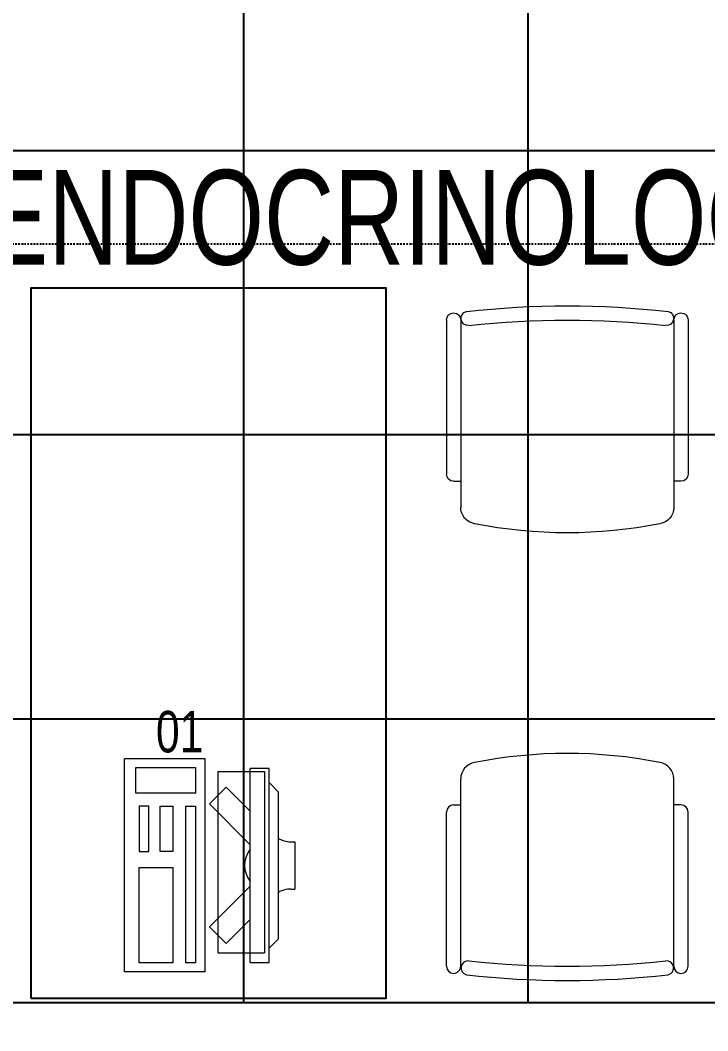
# Model space of a CAD drawing. Extents: x -12260 to 304645, y -29287 to 19916.
# Drawn here: x 40204 to 41655, y 5476 to 7610 of the extents above; entities that cross this region are included whole.
import ezdxf

# ---------------------------------------------------------------- set-up
doc = ezdxf.new("R2010")
doc.units = 0
doc.header["$LTSCALE"] = 0.25
doc.linetypes.add('DASHDOT', pattern=[25.4, 12.7, -6.35, 0, -6.35])
for name, color, linetype, lineweight in [('01-First Floor$0$72_EGR_BASE_TEXT', 252, 'Continuous', 5), ('01-First Floor$0$72_EGR_EQP_TAG', 142, 'Continuous', 5), ('01-First Floor$0$LOADING', 253, 'Continuous', 5), ('01-First Floor$0$Walls', 251, 'Continuous', 5), ('E-LITE-CLNG-CNDT', 6, 'DASHDOT', 35), ('T-SOUN-CLNG-CNDT', 3, 'DASHDOT', 25)]:
    doc.layers.add(name, color=color, linetype=linetype, lineweight=lineweight)
doc.layers.add('01-First Floor$0$FALSE CEILING', color=251, linetype='Continuous')
doc.layers.add('01-First Floor$0$TME-NON MEDICAL FURNITURE', color=242, linetype='Continuous')
doc.styles.add('01-First Floor$0$X3G_ENTITY_257CFD', font='swisscl.ttf', dxfattribs={"height": 200})
doc.styles.add('01-First Floor$0$X3G_ENTITY_9EC9', font='swisscl.ttf', dxfattribs={"height": 0.2})

# ---------------------------------------------------------------- blocks, each defined once
blk = doc.blocks.new('01-First Floor$0$GF21016-P')
at = {"layer": '01-First Floor$0$LOADING', "extrusion": (-1.24384e-09, -1.20261e-09, -1)}
for p, q in [((0.0128, 0.0179), (0.0128, 0.4136)), ((0.4628, 0.0179), (0.4628, 0.4136)), ((-0.0172, 0.0179), (-0.0172, 0.3435)), ((-0.0022, 0.3585), (0.0128, 0.3585)), ((0.4778, 0.3585), (0.4628, 0.3585)), ((0.4928, 0.0179), (0.4928, 0.3435)), ((0.4778, 0.0029), (0.4778, 0.0029))]:
    blk.add_line(p, q, dxfattribs=at)
for centre, radius, start, end in [((-0.2378, -0.5362), 1.0036, 78.7568, 101.2432), ((-0.0478, 0.4136), 0.035, 0, 80.6557), ((-0.4278, 0.4136), 0.035, 99.3443, 180), ((0.0022, 0.3435), 0.015, 0, 90), ((-0.4778, 0.3435), 0.015, 90, 180), ((-0.0284, 0.0145), 0.015, 284.3864, 95.5209), ((-0.2378, 1.8928), 1.8749, 263.6341, 276.3659), ((-0.4471, 0.0145), 0.015, 84.4791, 255.6136), ((0.0022, 0.0179), 0.015, 270, 0), ((0.0022, 0.0179), 0.015, 180, 270), ((-0.2378, 1.8734), 1.8855, 263.5119, 276.4881), ((-0.4778, 0.0179), 0.015, 270, 0), ((-0.4778, 0.0179), 0.015, 180, 270)]:
    blk.add_arc(centre, radius, start, end, dxfattribs=at)
blk = doc.blocks.new('01-First Floor$0$ITCWLS1-P')
at = {"layer": '01-First Floor$0$LOADING'}
for p, q in [((-0.17, 0.45), (-0.17, 0)), ((-0.17, 0.45), (0, 0.45)), ((0, 0.45), (0, 0)), ((-0.2651, 0.43, 0), (-0.3051, 0.43, 0)), ((-0.3051, 0.43, 0), (-0.3051, 0.02, 0)), ((-0.2651, 0.43, 0), (-0.2651, 0.02, 0)), ((-0.1496, 0.4305), (-0.1291, 0.4305)), ((-0.1291, 0.4305), (-0.1291, 0.4089)), ((-0.197, 0.4094), (-0.295, 0.4094)), ((-0.295, 0.0264), (-0.295, 0.4094)), ((-0.197, 0.0264), (-0.197, 0.4094)), ((-0.3251, 0.38, 0), (-0.3051, 0.4, 0)), ((-0.3251, 0.38, 0), (-0.3251, 0.07, 0)), ((-0.3503, 0.275), (-0.3596, 0.275)), ((-0.3596, 0.175), (-0.3596, 0.275)), ((-0.3503, 0.175), (-0.3596, 0.175)), ((-0.3251, 0.07, 0), (-0.3051, 0.05, 0)), ((-0.197, 0.0264), (-0.295, 0.0264)), ((-0.3051, 0.02, 0), (-0.2651, 0.02, 0)), ((-0.17, 0), (0, 0))]:
    blk.add_line(p, q, dxfattribs=at)
at = {"layer": '01-First Floor$0$LOADING', "extrusion": (2.48281e-10, 3.18408e-10, -1)}
for p, q in [((-0.2651, 0.3395), (-0.2144, 0.3902)), ((-0.1791, 0.3548), (-0.2144, 0.3902)), ((-0.2651, 0.2688), (-0.1791, 0.3548))]:
    blk.add_line(p, q, dxfattribs=at)
at = {"layer": '01-First Floor$0$LOADING', "extrusion": (2.48281e-10, -3.18408e-10, -1)}
for p, q in [((-0.2651, 0.1812), (-0.1791, 0.0952)), ((-0.2651, 0.1105), (-0.2144, 0.0598)), ((-0.1791, 0.0952), (-0.2144, 0.0598))]:
    blk.add_line(p, q, dxfattribs=at)
at = {"layer": '01-First Floor$0$LOADING'}
for points in [[(-0.1291, 0.4089), (-0.1291, 0.1), (-0.1496, 0.1), (-0.1496, 0.4305)], [(-0.1496, 0.1), (-0.1496, 0.1), (-0.1496, 0.1), (-0.1496, 0.1), (-0.1496, 0.1), (-0.1496, 0.1), (-0.1496, 0.1), (-0.1496, 0.1), (-0.1496, 0.1)], [(-0.1496, 0.1), (-0.1496, 0.1), (-0.1496, 0.1), (-0.1496, 0.1), (-0.1496, 0.1), (-0.1496, 0.1), (-0.1496, 0.1), (-0.1496, 0.1), (-0.1496, 0.1), (-0.1496, 0.1), (-0.1496, 0.1), (-0.1496, 0.1), (-0.1496, 0.1), (-0.1496, 0.1), (-0.1496, 0.1), (-0.1496, 0.1), (-0.1496, 0.1), (-0.1496, 0.1)], [(-0.1496, 0.1), (-0.1496, 0.1), (-0.1496, 0.1), (-0.1496, 0.1), (-0.1496, 0.1), (-0.1496, 0.1), (-0.1496, 0.1), (-0.1496, 0.1), (-0.1496, 0.1), (-0.1496, 0.1)], [(-0.1496, 0.1), (-0.1496, 0.1), (-0.1496, 0.1), (-0.1496, 0.1), (-0.1496, 0.1), (-0.1496, 0.1), (-0.1496, 0.1)], [(-0.1496, 0.1), (-0.1496, 0.1), (-0.1496, 0.1), (-0.1496, 0.1), (-0.1496, 0.1), (-0.1496, 0.1), (-0.1496, 0.1), (-0.1496, 0.1), (-0.1496, 0.1), (-0.1496, 0.1)], [(-0.1496, 0.1), (-0.1496, 0.1), (-0.1496, 0.1), (-0.1496, 0.1), (-0.1496, 0.1), (-0.1496, 0.1), (-0.1496, 0.1), (-0.1496, 0.1), (-0.1496, 0.1), (-0.1496, 0.1), (-0.1496, 0.1), (-0.1496, 0.1), (-0.1496, 0.1), (-0.1496, 0.1), (-0.1496, 0.1)], [(-0.1496, 0.1), (-0.1496, 0.1), (-0.1496, 0.1), (-0.1496, 0.1), (-0.1496, 0.1), (-0.1496, 0.1), (-0.1496, 0.1), (-0.1496, 0.1), (-0.1496, 0.1), (-0.1496, 0.1)], [(-0.1496, 0.1), (-0.1496, 0.1), (-0.1496, 0.1), (-0.1496, 0.1), (-0.1496, 0.1), (-0.1496, 0.1), (-0.1496, 0.1), (-0.1496, 0.1), (-0.1496, 0.1), (-0.1496, 0.1)], [(-0.1496, 0.1), (-0.1496, 0.1), (-0.1496, 0.1), (-0.1496, 0.1), (-0.1496, 0.1), (-0.1496, 0.1), (-0.1496, 0.1), (-0.1496, 0.1), (-0.1496, 0.1), (-0.1496, 0.1), (-0.1496, 0.1), (-0.1496, 0.1), (-0.1496, 0.1), (-0.1496, 0.1), (-0.1496, 0.1), (-0.1496, 0.1), (-0.1496, 0.1), (-0.1496, 0.1), (-0.1496, 0.1), (-0.1496, 0.1), (-0.1496, 0.1), (-0.1496, 0.1), (-0.1496, 0.1), (-0.1496, 0.1), (-0.1496, 0.1), (-0.1496, 0.1), (-0.1496, 0.1), (-0.1496, 0.1), (-0.1496, 0.1), (-0.1496, 0.1), (-0.1496, 0.1), (-0.1496, 0.1), (-0.1496, 0.1), (-0.1496, 0.1), (-0.1496, 0.1), (-0.1496, 0.1), (-0.1496, 0.1), (-0.1496, 0.1), (-0.1496, 0.1), (-0.1496, 0.1), (-0.1496, 0.1), (-0.1496, 0.1), (-0.1496, 0.1), (-0.1496, 0.1), (-0.1496, 0.1), (-0.1496, 0.1), (-0.1496, 0.1), (-0.1496, 0.1), (-0.1496, 0.1), (-0.1496, 0.1), (-0.1496, 0.1), (-0.1496, 0.1), (-0.1496, 0.1), (-0.1496, 0.1)], [(-0.1496, 0.1), (-0.1496, 0.1), (-0.1496, 0.1), (-0.1496, 0.1), (-0.1496, 0.1), (-0.1496, 0.1), (-0.1496, 0.1), (-0.1496, 0.1), (-0.1496, 0.1), (-0.1496, 0.1), (-0.1496, 0.1), (-0.1496, 0.1), (-0.1496, 0.1), (-0.1496, 0.1), (-0.1496, 0.1), (-0.1496, 0.1), (-0.1496, 0.1), (-0.1496, 0.1), (-0.1496, 0.1), (-0.1496, 0.1), (-0.1496, 0.1), (-0.1496, 0.1), (-0.1496, 0.1), (-0.1496, 0.1), (-0.1496, 0.1), (-0.1496, 0.1), (-0.1496, 0.1), (-0.1496, 0.1), (-0.1496, 0.1), (-0.1496, 0.1), (-0.1496, 0.1), (-0.1496, 0.1), (-0.1496, 0.1), (-0.1496, 0.1), (-0.1496, 0.1), (-0.1496, 0.1), (-0.1496, 0.1), (-0.1496, 0.1), (-0.1496, 0.1), (-0.1496, 0.1), (-0.1496, 0.1), (-0.1496, 0.1), (-0.1496, 0.1), (-0.1496, 0.1), (-0.1496, 0.1), (-0.1496, 0.1), (-0.1496, 0.1), (-0.1496, 0.1), (-0.1496, 0.1), (-0.1496, 0.1), (-0.1496, 0.1), (-0.1496, 0.1), (-0.1496, 0.1), (-0.1496, 0.1), (-0.1496, 0.1), (-0.1496, 0.1), (-0.1496, 0.1), (-0.1496, 0.1), (-0.1496, 0.1), (-0.1496, 0.1), (-0.1496, 0.1), (-0.1496, 0.1), (-0.1496, 0.1), (-0.1496, 0.1), (-0.1496, 0.1), (-0.1496, 0.1), (-0.1496, 0.1), (-0.1496, 0.1), (-0.1496, 0.1), (-0.1496, 0.1), (-0.1496, 0.1), (-0.1496, 0.1), (-0.1496, 0.1), (-0.1496, 0.1), (-0.1496, 0.1), (-0.1496, 0.1), (-0.1496, 0.1), (-0.1496, 0.1), (-0.1496, 0.1), (-0.1496, 0.1), (-0.1496, 0.1), (-0.1496, 0.1), (-0.1496, 0.1), (-0.1496, 0.1), (-0.1496, 0.1), (-0.1496, 0.1), (-0.1496, 0.1), (-0.1496, 0.1), (-0.1496, 0.1)], [(-0.1496, 0.1), (-0.1496, 0.1), (-0.1496, 0.1), (-0.1496, 0.1), (-0.1496, 0.1), (-0.1496, 0.1), (-0.1496, 0.1), (-0.1496, 0.1), (-0.1496, 0.1), (-0.1496, 0.1), (-0.1496, 0.1), (-0.1496, 0.1)], [(-0.1496, 0.1), (-0.1496, 0.1), (-0.1496, 0.1), (-0.1496, 0.1), (-0.1496, 0.1), (-0.1496, 0.1), (-0.1496, 0.1)], [(-0.1496, 0.1), (-0.1496, 0.1), (-0.1496, 0.1), (-0.1496, 0.1), (-0.1496, 0.1), (-0.1496, 0.1), (-0.1496, 0.1), (-0.1496, 0.1), (-0.1496, 0.1), (-0.1496, 0.1), (-0.1496, 0.1), (-0.1496, 0.1), (-0.1496, 0.1), (-0.1496, 0.1), (-0.1496, 0.1), (-0.1496, 0.1), (-0.1496, 0.1)], [(-0.1496, 0.1), (-0.1496, 0.1), (-0.1496, 0.1), (-0.1496, 0.1), (-0.1496, 0.1), (-0.1496, 0.1), (-0.1496, 0.1), (-0.1496, 0.1), (-0.1496, 0.1), (-0.1496, 0.1), (-0.1496, 0.1), (-0.1496, 0.1), (-0.1496, 0.1), (-0.1496, 0.1), (-0.1496, 0.1), (-0.1496, 0.1), (-0.1496, 0.1), (-0.1496, 0.1), (-0.1496, 0.1), (-0.1496, 0.1), (-0.1496, 0.1), (-0.1496, 0.1), (-0.1496, 0.1), (-0.1496, 0.1), (-0.1496, 0.1), (-0.1496, 0.1), (-0.1496, 0.1), (-0.1496, 0.1), (-0.1496, 0.1), (-0.1496, 0.1), (-0.1496, 0.1), (-0.1496, 0.1), (-0.1496, 0.1), (-0.1496, 0.1), (-0.1496, 0.1), (-0.1496, 0.1), (-0.1496, 0.1), (-0.1496, 0.1), (-0.1496, 0.1), (-0.1496, 0.1), (-0.1496, 0.1), (-0.1496, 0.1), (-0.1496, 0.1), (-0.1496, 0.1), (-0.1496, 0.1), (-0.1496, 0.1), (-0.1496, 0.1), (-0.1496, 0.1), (-0.1496, 0.1), (-0.1496, 0.1), (-0.1496, 0.1), (-0.1496, 0.1), (-0.1496, 0.1), (-0.1496, 0.1), (-0.1496, 0.1), (-0.1496, 0.1), (-0.1496, 0.1), (-0.1496, 0.1), (-0.1496, 0.1), (-0.1496, 0.1), (-0.1496, 0.1), (-0.1496, 0.1), (-0.1496, 0.1), (-0.1496, 0.1), (-0.1496, 0.1), (-0.1496, 0.1), (-0.1496, 0.1), (-0.1496, 0.1), (-0.1496, 0.1), (-0.1496, 0.1), (-0.1496, 0.1), (-0.1496, 0.1), (-0.1496, 0.1), (-0.1496, 0.1), (-0.1496, 0.1), (-0.1496, 0.1), (-0.1496, 0.1), (-0.1496, 0.1), (-0.1496, 0.1), (-0.1496, 0.1), (-0.1496, 0.1), (-0.1496, 0.1), (-0.1496, 0.1), (-0.1496, 0.1), (-0.1496, 0.1), (-0.1496, 0.1), (-0.1496, 0.1), (-0.1496, 0.1), (-0.1496, 0.1), (-0.1496, 0.1), (-0.1496, 0.1), (-0.1496, 0.1), (-0.1496, 0.1), (-0.1496, 0.1), (-0.1496, 0.1), (-0.1496, 0.1), (-0.1496, 0.1), (-0.1496, 0.1), (-0.1496, 0.1), (-0.1496, 0.1), (-0.1496, 0.1), (-0.1496, 0.1), (-0.1496, 0.1), (-0.1496, 0.1), (-0.1496, 0.1), (-0.1496, 0.1), (-0.1496, 0.1), (-0.1496, 0.1), (-0.1496, 0.1), (-0.1496, 0.1), (-0.1496, 0.1)], [(-0.1496, 0.1), (-0.1496, 0.1), (-0.1496, 0.1), (-0.1496, 0.1), (-0.1496, 0.1), (-0.1496, 0.1), (-0.1496, 0.1), (-0.1496, 0.1)]]:
    blk.add_lwpolyline(points, dxfattribs=at)
for points in [[(-0.1019, 0.4305), (-0.0304, 0.4305), (-0.0304, 0.2294), (-0.1019, 0.2294)], [(-0.1019, 0.1954), (-0.0747, 0.1954), (-0.0747, 0.1), (-0.1019, 0.1)], [(-0.0304, 0.1954), (-0.0508, 0.1954), (-0.0508, 0.1), (-0.0304, 0.1)], [(-0.1496, 0.1), (-0.1496, 0.1), (-0.1496, 0.1), (-0.1496, 0.1), (-0.1496, 0.1), (-0.1496, 0.1), (-0.1496, 0.1), (-0.1496, 0.1), (-0.1496, 0.1), (-0.1496, 0.1), (-0.1496, 0.1), (-0.1496, 0.1), (-0.1496, 0.1), (-0.1496, 0.1), (-0.1496, 0.1), (-0.1496, 0.1), (-0.1496, 0.1), (-0.1496, 0.1), (-0.1496, 0.1), (-0.1496, 0.1), (-0.1496, 0.1), (-0.1496, 0.1), (-0.1496, 0.1), (-0.1496, 0.1), (-0.1496, 0.1), (-0.1496, 0.1), (-0.1496, 0.1), (-0.1496, 0.1), (-0.1496, 0.1), (-0.1496, 0.1), (-0.1496, 0.1), (-0.1496, 0.1), (-0.1496, 0.1), (-0.1496, 0.1), (-0.1496, 0.1), (-0.1496, 0.1), (-0.1496, 0.1), (-0.1496, 0.1), (-0.1496, 0.1), (-0.1496, 0.1), (-0.1496, 0.1), (-0.1496, 0.1), (-0.1496, 0.1), (-0.1496, 0.1), (-0.1496, 0.1), (-0.1496, 0.1), (-0.1496, 0.1), (-0.1496, 0.1), (-0.1496, 0.1), (-0.1496, 0.1), (-0.1496, 0.1), (-0.1496, 0.1), (-0.1496, 0.1), (-0.1496, 0.1), (-0.1496, 0.1), (-0.1496, 0.1), (-0.1496, 0.1), (-0.1496, 0.1), (-0.1496, 0.1), (-0.1496, 0.1), (-0.1496, 0.1), (-0.1496, 0.1), (-0.1496, 0.1), (-0.1496, 0.1), (-0.1496, 0.1), (-0.1496, 0.1), (-0.1496, 0.1), (-0.1496, 0.1), (-0.1496, 0.1), (-0.1496, 0.1), (-0.1496, 0.1), (-0.1496, 0.1), (-0.1496, 0.1), (-0.1496, 0.1), (-0.1496, 0.1), (-0.1496, 0.1), (-0.1496, 0.1), (-0.1496, 0.1), (-0.1496, 0.1), (-0.1496, 0.1), (-0.1496, 0.1), (-0.1496, 0.1), (-0.1496, 0.1), (-0.1496, 0.1), (-0.1496, 0.1), (-0.1496, 0.1), (-0.1496, 0.1), (-0.1496, 0.1), (-0.1496, 0.1), (-0.1496, 0.1), (-0.1496, 0.1), (-0.1496, 0.1), (-0.1496, 0.1), (-0.1496, 0.1), (-0.1496, 0.1), (-0.1496, 0.1), (-0.1496, 0.1), (-0.1496, 0.1), (-0.1496, 0.1), (-0.1496, 0.1), (-0.1496, 0.1), (-0.1496, 0.1), (-0.1496, 0.1), (-0.1496, 0.1), (-0.1496, 0.1), (-0.1496, 0.1), (-0.1496, 0.1), (-0.1496, 0.1), (-0.1496, 0.1), (-0.1496, 0.1), (-0.1496, 0.1), (-0.1496, 0.1), (-0.1496, 0.1), (-0.1496, 0.1), (-0.1496, 0.1), (-0.1496, 0.1), (-0.1496, 0.1), (-0.1496, 0.1), (-0.1496, 0.1), (-0.1496, 0.1), (-0.1496, 0.1), (-0.1496, 0.1), (-0.1496, 0.1), (-0.1496, 0.1), (-0.1496, 0.1), (-0.1496, 0.1), (-0.1496, 0.1), (-0.1496, 0.1), (-0.1496, 0.1), (-0.1496, 0.1), (-0.1496, 0.1), (-0.1496, 0.1), (-0.1496, 0.1), (-0.1496, 0.1), (-0.1496, 0.1), (-0.1496, 0.1), (-0.1496, 0.1), (-0.1496, 0.1), (-0.1496, 0.1), (-0.1496, 0.1), (-0.1496, 0.1), (-0.1496, 0.1), (-0.1496, 0.1), (-0.1496, 0.1), (-0.1496, 0.1), (-0.1496, 0.1), (-0.1496, 0.1), (-0.1496, 0.1), (-0.1496, 0.1), (-0.1496, 0.1), (-0.1496, 0.1), (-0.1496, 0.1), (-0.1496, 0.1), (-0.1496, 0.1), (-0.1496, 0.1), (-0.1496, 0.1), (-0.1496, 0.1), (-0.1496, 0.1), (-0.1496, 0.1), (-0.1496, 0.1), (-0.1496, 0.1), (-0.1496, 0.1), (-0.1496, 0.1), (-0.1496, 0.1), (-0.1496, 0.1), (-0.1496, 0.1), (-0.1496, 0.1), (-0.1496, 0.1), (-0.1496, 0.1), (-0.1496, 0.1), (-0.1496, 0.1), (-0.1496, 0.1), (-0.1496, 0.1), (-0.1496, 0.1), (-0.1496, 0.1), (-0.1496, 0.1), (-0.1496, 0.1), (-0.1496, 0.1), (-0.1496, 0.1), (-0.1496, 0.1), (-0.1496, 0.1), (-0.1496, 0.1), (-0.1496, 0.1), (-0.1496, 0.1), (-0.1496, 0.1), (-0.1496, 0.1), (-0.1496, 0.1), (-0.1496, 0.1), (-0.1496, 0.1), (-0.1496, 0.1), (-0.1496, 0.1), (-0.1496, 0.1), (-0.1496, 0.1), (-0.1496, 0.1), (-0.1496, 0.1), (-0.1496, 0.1), (-0.1496, 0.1), (-0.1496, 0.1), (-0.1496, 0.1), (-0.1496, 0.1), (-0.1496, 0.1), (-0.1496, 0.1), (-0.1496, 0.1), (-0.1496, 0.1), (-0.1496, 0.1), (-0.1496, 0.1), (-0.1496, 0.1), (-0.1496, 0.1), (-0.1496, 0.1), (-0.1496, 0.1), (-0.1496, 0.1), (-0.1496, 0.1), (-0.1496, 0.1), (-0.1496, 0.1), (-0.1496, 0.1), (-0.1496, 0.1), (-0.1496, 0.1), (-0.1496, 0.1), (-0.1496, 0.1), (-0.1496, 0.1), (-0.1496, 0.1), (-0.1496, 0.1), (-0.1496, 0.1), (-0.1496, 0.1), (-0.1496, 0.1), (-0.1496, 0.1), (-0.1496, 0.1), (-0.1496, 0.1), (-0.1496, 0.1), (-0.1496, 0.1), (-0.1496, 0.1), (-0.1496, 0.1), (-0.1496, 0.1), (-0.1496, 0.1), (-0.1496, 0.1), (-0.1496, 0.1), (-0.1496, 0.1), (-0.1496, 0.1), (-0.1496, 0.1), (-0.1496, 0.1), (-0.1496, 0.1), (-0.1496, 0.1), (-0.1496, 0.1), (-0.1496, 0.1), (-0.1496, 0.1), (-0.1496, 0.1), (-0.1496, 0.1), (-0.1496, 0.1), (-0.1496, 0.1), (-0.1496, 0.1), (-0.1496, 0.1), (-0.1496, 0.1), (-0.1496, 0.1), (-0.1496, 0.1), (-0.1496, 0.1), (-0.1496, 0.1), (-0.1496, 0.1), (-0.1496, 0.1), (-0.1496, 0.1), (-0.1496, 0.1), (-0.1496, 0.1), (-0.1496, 0.1), (-0.1496, 0.1), (-0.1496, 0.1), (-0.1496, 0.1), (-0.1496, 0.1), (-0.1496, 0.1), (-0.1496, 0.1), (-0.1496, 0.1), (-0.1496, 0.1), (-0.1496, 0.1), (-0.1496, 0.1), (-0.1496, 0.1), (-0.1496, 0.1), (-0.1496, 0.1), (-0.1496, 0.1), (-0.1496, 0.1)], [(-0.1496, 0.1), (-0.1496, 0.1), (-0.1496, 0.1), (-0.1496, 0.1), (-0.1496, 0.1), (-0.1496, 0.1), (-0.1496, 0.1), (-0.1496, 0.1), (-0.1496, 0.1), (-0.1496, 0.1), (-0.1496, 0.1), (-0.1496, 0.1), (-0.1496, 0.1), (-0.1496, 0.1), (-0.1496, 0.1), (-0.1496, 0.1), (-0.1496, 0.1), (-0.1496, 0.1), (-0.1496, 0.1), (-0.1496, 0.1), (-0.1496, 0.1), (-0.1496, 0.1), (-0.1496, 0.1), (-0.1496, 0.1), (-0.1496, 0.1), (-0.1496, 0.1), (-0.1496, 0.1), (-0.1496, 0.1), (-0.1496, 0.1), (-0.1496, 0.1), (-0.1496, 0.1), (-0.1496, 0.1), (-0.1496, 0.1), (-0.1496, 0.1), (-0.1496, 0.1), (-0.1496, 0.1), (-0.1496, 0.1), (-0.1496, 0.1), (-0.1496, 0.1), (-0.1496, 0.1), (-0.1496, 0.1), (-0.1496, 0.1), (-0.1496, 0.1), (-0.1496, 0.1), (-0.1496, 0.1), (-0.1496, 0.1), (-0.1496, 0.1), (-0.1496, 0.1), (-0.1496, 0.1), (-0.1496, 0.1), (-0.1496, 0.1), (-0.1496, 0.1), (-0.1496, 0.1), (-0.1496, 0.1), (-0.1496, 0.1), (-0.1496, 0.1), (-0.1496, 0.1), (-0.1496, 0.1), (-0.1496, 0.1), (-0.1496, 0.1), (-0.1496, 0.1), (-0.1496, 0.1), (-0.1496, 0.1), (-0.1496, 0.1), (-0.1496, 0.1), (-0.1496, 0.1), (-0.1496, 0.1), (-0.1496, 0.1), (-0.1496, 0.1), (-0.1496, 0.1), (-0.1496, 0.1), (-0.1496, 0.1), (-0.1496, 0.1), (-0.1496, 0.1), (-0.1496, 0.1), (-0.1496, 0.1), (-0.1496, 0.1), (-0.1496, 0.1), (-0.1496, 0.1), (-0.1496, 0.1), (-0.1496, 0.1), (-0.1496, 0.1), (-0.1496, 0.1), (-0.1496, 0.1), (-0.1496, 0.1), (-0.1496, 0.1), (-0.1496, 0.1), (-0.1496, 0.1), (-0.1496, 0.1), (-0.1496, 0.1), (-0.1496, 0.1), (-0.1496, 0.1), (-0.1496, 0.1), (-0.1496, 0.1), (-0.1496, 0.1), (-0.1496, 0.1), (-0.1496, 0.1), (-0.1496, 0.1), (-0.1496, 0.1), (-0.1496, 0.1), (-0.1496, 0.1), (-0.1496, 0.1), (-0.1496, 0.1), (-0.1496, 0.1), (-0.1496, 0.1), (-0.1496, 0.1), (-0.1496, 0.1), (-0.1496, 0.1), (-0.1496, 0.1), (-0.1496, 0.1), (-0.1496, 0.1), (-0.1496, 0.1), (-0.1496, 0.1), (-0.1496, 0.1), (-0.1496, 0.1), (-0.1496, 0.1), (-0.1496, 0.1), (-0.1496, 0.1), (-0.1496, 0.1), (-0.1496, 0.1), (-0.1496, 0.1), (-0.1496, 0.1), (-0.1496, 0.1), (-0.1496, 0.1), (-0.1496, 0.1), (-0.1496, 0.1), (-0.1496, 0.1), (-0.1496, 0.1), (-0.1496, 0.1), (-0.1496, 0.1), (-0.1496, 0.1), (-0.1496, 0.1), (-0.1496, 0.1), (-0.1496, 0.1), (-0.1496, 0.1), (-0.1496, 0.1), (-0.1496, 0.1), (-0.1496, 0.1), (-0.1496, 0.1), (-0.1496, 0.1), (-0.1496, 0.1), (-0.1496, 0.1), (-0.1496, 0.1), (-0.1496, 0.1), (-0.1496, 0.1), (-0.1496, 0.1), (-0.1496, 0.1), (-0.1496, 0.1), (-0.1496, 0.1), (-0.1496, 0.1), (-0.1496, 0.1), (-0.1496, 0.1), (-0.1496, 0.1), (-0.1496, 0.1), (-0.1496, 0.1), (-0.1496, 0.1), (-0.1496, 0.1), (-0.1496, 0.1), (-0.1496, 0.1), (-0.1496, 0.1), (-0.1496, 0.1), (-0.1496, 0.1), (-0.1496, 0.1), (-0.1496, 0.1), (-0.1496, 0.1), (-0.1496, 0.1), (-0.1496, 0.1), (-0.1496, 0.1), (-0.1496, 0.1), (-0.1496, 0.1), (-0.1496, 0.1), (-0.1496, 0.1), (-0.1496, 0.1), (-0.1496, 0.1), (-0.1496, 0.1), (-0.1496, 0.1), (-0.1496, 0.1), (-0.1496, 0.1), (-0.1496, 0.1), (-0.1496, 0.1), (-0.1496, 0.1), (-0.1496, 0.1), (-0.1496, 0.1), (-0.1496, 0.1), (-0.1496, 0.1), (-0.1496, 0.1), (-0.1496, 0.1), (-0.1496, 0.1), (-0.1496, 0.1), (-0.1496, 0.1), (-0.1496, 0.1), (-0.1496, 0.1), (-0.1496, 0.1), (-0.1496, 0.1), (-0.1496, 0.1), (-0.1496, 0.1), (-0.1496, 0.1), (-0.1496, 0.1), (-0.1496, 0.1), (-0.1496, 0.1), (-0.1496, 0.1), (-0.1496, 0.1), (-0.1496, 0.1), (-0.1496, 0.1), (-0.1496, 0.1), (-0.1496, 0.1), (-0.1496, 0.1), (-0.1496, 0.1), (-0.1496, 0.1), (-0.1496, 0.1), (-0.1496, 0.1), (-0.1496, 0.1), (-0.1496, 0.1), (-0.1496, 0.1)], [(-0.1496, 0.1), (-0.1496, 0.1), (-0.1496, 0.1), (-0.1496, 0.1), (-0.1496, 0.1), (-0.1496, 0.1), (-0.1496, 0.1), (-0.1496, 0.1), (-0.1496, 0.1), (-0.1496, 0.1), (-0.1496, 0.1), (-0.1496, 0.1), (-0.1496, 0.1), (-0.1496, 0.1), (-0.1496, 0.1), (-0.1496, 0.1), (-0.1496, 0.1), (-0.1496, 0.1), (-0.1496, 0.1), (-0.1496, 0.1), (-0.1496, 0.1), (-0.1496, 0.1), (-0.1496, 0.1), (-0.1496, 0.1), (-0.1496, 0.1), (-0.1496, 0.1), (-0.1496, 0.1), (-0.1496, 0.1), (-0.1496, 0.1), (-0.1496, 0.1), (-0.1496, 0.1), (-0.1496, 0.1), (-0.1496, 0.1), (-0.1496, 0.1), (-0.1496, 0.1), (-0.1496, 0.1), (-0.1496, 0.1), (-0.1496, 0.1), (-0.1496, 0.1), (-0.1496, 0.1), (-0.1496, 0.1), (-0.1496, 0.1), (-0.1496, 0.1), (-0.1496, 0.1), (-0.1496, 0.1), (-0.1496, 0.1), (-0.1496, 0.1), (-0.1496, 0.1), (-0.1496, 0.1), (-0.1496, 0.1), (-0.1496, 0.1), (-0.1496, 0.1), (-0.1496, 0.1), (-0.1496, 0.1), (-0.1496, 0.1), (-0.1496, 0.1), (-0.1496, 0.1), (-0.1496, 0.1), (-0.1496, 0.1), (-0.1496, 0.1), (-0.1496, 0.1), (-0.1496, 0.1), (-0.1496, 0.1), (-0.1496, 0.1), (-0.1496, 0.1), (-0.1496, 0.1), (-0.1496, 0.1), (-0.1496, 0.1), (-0.1496, 0.1), (-0.1496, 0.1), (-0.1496, 0.1), (-0.1496, 0.1), (-0.1496, 0.1), (-0.1496, 0.1), (-0.1496, 0.1), (-0.1496, 0.1), (-0.1496, 0.1), (-0.1496, 0.1), (-0.1496, 0.1), (-0.1496, 0.1), (-0.1496, 0.1), (-0.1496, 0.1), (-0.1496, 0.1), (-0.1496, 0.1), (-0.1496, 0.1), (-0.1496, 0.1), (-0.1496, 0.1), (-0.1496, 0.1), (-0.1496, 0.1), (-0.1496, 0.1), (-0.1496, 0.1), (-0.1496, 0.1), (-0.1496, 0.1), (-0.1496, 0.1), (-0.1496, 0.1), (-0.1496, 0.1), (-0.1496, 0.1), (-0.1496, 0.1), (-0.1496, 0.1), (-0.1496, 0.1), (-0.1496, 0.1), (-0.1496, 0.1), (-0.1496, 0.1), (-0.1496, 0.1), (-0.1496, 0.1), (-0.1496, 0.1), (-0.1496, 0.1), (-0.1496, 0.1), (-0.1496, 0.1), (-0.1496, 0.1), (-0.1496, 0.1), (-0.1496, 0.1), (-0.1496, 0.1), (-0.1496, 0.1), (-0.1496, 0.1), (-0.1496, 0.1), (-0.1496, 0.1), (-0.1496, 0.1), (-0.1496, 0.1), (-0.1496, 0.1), (-0.1496, 0.1), (-0.1496, 0.1), (-0.1496, 0.1), (-0.1496, 0.1), (-0.1496, 0.1), (-0.1496, 0.1), (-0.1496, 0.1), (-0.1496, 0.1), (-0.1496, 0.1), (-0.1496, 0.1), (-0.1496, 0.1), (-0.1496, 0.1), (-0.1496, 0.1), (-0.1496, 0.1), (-0.1496, 0.1), (-0.1496, 0.1), (-0.1496, 0.1), (-0.1496, 0.1), (-0.1496, 0.1), (-0.1496, 0.1), (-0.1496, 0.1), (-0.1496, 0.1), (-0.1496, 0.1), (-0.1496, 0.1), (-0.1496, 0.1), (-0.1496, 0.1), (-0.1496, 0.1), (-0.1496, 0.1), (-0.1496, 0.1), (-0.1496, 0.1), (-0.1496, 0.1), (-0.1496, 0.1), (-0.1496, 0.1), (-0.1496, 0.1), (-0.1496, 0.1), (-0.1496, 0.1), (-0.1496, 0.1), (-0.1496, 0.1), (-0.1496, 0.1), (-0.1496, 0.1), (-0.1496, 0.1), (-0.1496, 0.1), (-0.1496, 0.1), (-0.1496, 0.1), (-0.1496, 0.1), (-0.1496, 0.1), (-0.1496, 0.1), (-0.1496, 0.1), (-0.1496, 0.1), (-0.1496, 0.1), (-0.1496, 0.1), (-0.1496, 0.1), (-0.1496, 0.1), (-0.1496, 0.1), (-0.1496, 0.1), (-0.1496, 0.1), (-0.1496, 0.1), (-0.1496, 0.1), (-0.1496, 0.1), (-0.1496, 0.1), (-0.1496, 0.1), (-0.1496, 0.1), (-0.1496, 0.1), (-0.1496, 0.1), (-0.1496, 0.1), (-0.1496, 0.1), (-0.1496, 0.1), (-0.1496, 0.1), (-0.1496, 0.1), (-0.1496, 0.1), (-0.1496, 0.1), (-0.1496, 0.1), (-0.1496, 0.1), (-0.1496, 0.1), (-0.1496, 0.1), (-0.1496, 0.1), (-0.1496, 0.1), (-0.1496, 0.1), (-0.1496, 0.1), (-0.1496, 0.1), (-0.1496, 0.1), (-0.1496, 0.1), (-0.1496, 0.1), (-0.1496, 0.1), (-0.1496, 0.1), (-0.1496, 0.1), (-0.1496, 0.1), (-0.1496, 0.1), (-0.1496, 0.1), (-0.1496, 0.1), (-0.1496, 0.1), (-0.1496, 0.1), (-0.1496, 0.1), (-0.1496, 0.1), (-0.1496, 0.1), (-0.1496, 0.1), (-0.1496, 0.1), (-0.1496, 0.1), (-0.1496, 0.1)], [(-0.1496, 0.0727), (-0.0236, 0.0727), (-0.0236, 0.0182), (-0.1496, 0.0182)]]:
    blk.add_lwpolyline(points, close=True, dxfattribs=at)
for centre, radius, start, end in [((-0.3503, 0.325), 0.05, 270, 300.3093), ((-0.3089, 0.225), 0.0556, 321.9431, 38.0569), ((-0.3503, 0.125), 0.05, 59.6907, 90)]:
    blk.add_arc(centre, radius, start, end, dxfattribs=at)
blk = doc.blocks.new('01-First Floor')
at = {"layer": '01-First Floor$0$FALSE CEILING', "linetype": 'Continuous'}
for p, q in [((40676, 5535), (40676, 8610)), ((41276, 5535), (41276, 8610)), ((39476, 7335), (43476, 7335)), ((39476, 6735), (43476, 6735)), ((39476, 6135), (43476, 6135))]:
    blk.add_line(p, q, dxfattribs=at)
at = {"layer": '01-First Floor$0$FALSE CEILING'}
blk.add_lwpolyline([(43476, 5535), (39476, 5535), (39476, 8610), (43476, 8610)], close=True, dxfattribs=at)
at = {"layer": '01-First Floor$0$FALSE CEILING', "elevation": -0.1}
blk.add_lwpolyline([(40226, 5544.6), (40976, 5544.6), (40976, 7044.6), (40226, 7044.6)], close=True, dxfattribs=at)
at = {"layer": '01-First Floor$0$LOADING', "elevation": -0.1}
blk.add_lwpolyline([(40226, 5544.6), (40976, 5544.6), (40976, 7044.6), (40226, 7044.6)], close=True, dxfattribs=at)
at = {"layer": '01-First Floor$0$Walls'}
blk.add_line((43476, 5535), (39476, 5535), dxfattribs=at)
at = {"layer": '01-First Floor$0$LOADING', "extrusion": (-8.01373e-06, -1.93993e-16, 1), "xscale": 1000.00000000001, "yscale": 1000.00000000001, "zscale": 1000.00000000001, "rotation": 180}
blk.add_blockref('01-First Floor$0$ITCWLS1-P', (40424.1, 6050.1, -0.4), dxfattribs=at)
at = {"layer": '01-First Floor$0$TME-NON MEDICAL FURNITURE', "color": 1, "extrusion": (-2.67576e-11, -2.24019e-05, 1), "xscale": 1000.000000000004, "yscale": 1000.000000000004, "zscale": -1000.000000000002, "rotation": 179.9999748876472}
blk.add_blockref('01-First Floor$0$GF21016-P', (41596.4, 6994.9, -0.3), dxfattribs=at)
at = {"layer": '01-First Floor$0$TME-NON MEDICAL FURNITURE', "color": 1, "extrusion": (-2.67576e-11, 2.24019e-05, 1), "xscale": -1000.000000000004, "yscale": 1000.000000000004, "zscale": -1000.000000000004, "rotation": 2.511235275726164e-05}
blk.add_blockref('01-First Floor$0$GF21016-P', (41596.4, 5594.3, 0), dxfattribs=at)
at = {"layer": '01-First Floor$0$72_EGR_BASE_TEXT', "insert": (41584.1, 7293.9, 0), "char_height": 200, "attachment_point": 2, "style": '01-First Floor$0$X3G_ENTITY_9EC9'}
blk.add_mtext('ENDOCRINOLOGY CLINIC  (1)', dxfattribs=at)
at = {"layer": '01-First Floor$0$72_EGR_EQP_TAG', "insert": (40540.2, 6151.4, -0.1), "char_height": 87.47, "attachment_point": 2, "style": '01-First Floor$0$X3G_ENTITY_257CFD'}
blk.add_mtext('01', dxfattribs=at)

msp = doc.modelspace()

# ---------------------------------------------------------------- linework, layer by layer
at = {"layer": 'T-SOUN-CLNG-CNDT'}
msp.add_lwpolyline([(44476, 690), (44476, 7037.3, 0.414214), (44376, 7137.3), (33976, 7137.3)], format="xyb", dxfattribs=at)

# ---------------------------------------------------------------- block references
at = {"layer": 'E-LITE-CLNG-CNDT'}
msp.add_blockref('01-First Floor', (0, 0), dxfattribs=at)

doc.saveas('drawing.dxf')
